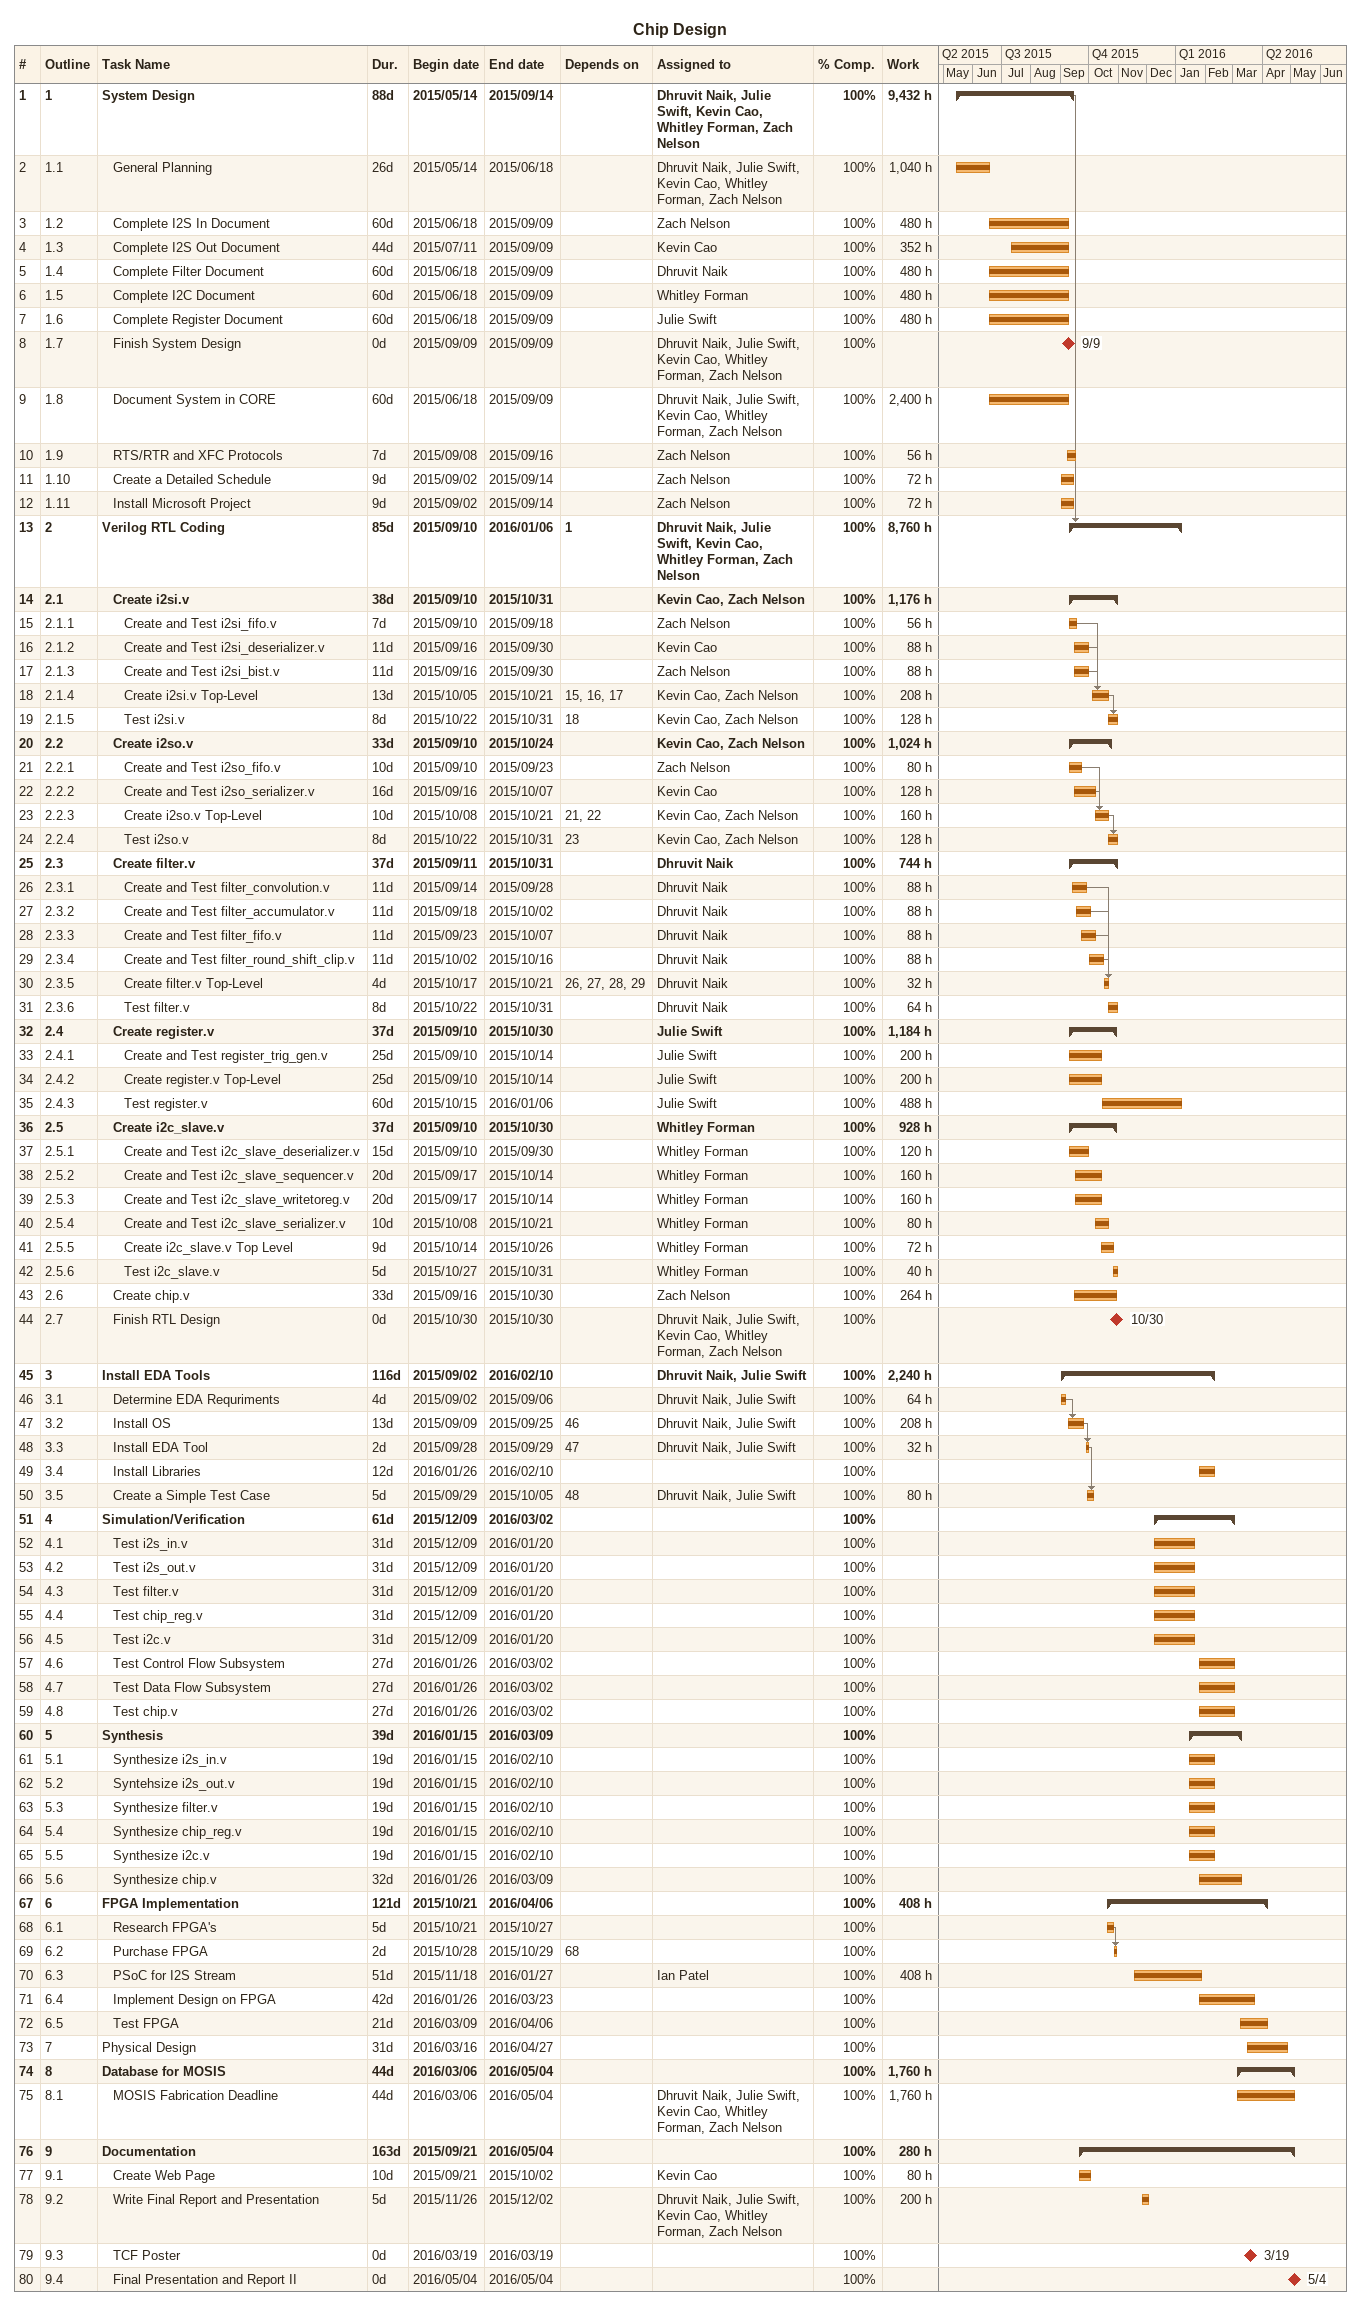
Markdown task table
Chip Design

| ID | WBS | Task | Duration | Start | Finish | Predecessors | Resources | % complete | Work (h) |
|---|---|---|---|---|---|---|---|---|---|
| 1 | 1 | **System Design** | 88d | 2015-05-14 | 2015-09-14 |  | Dhruvit Naik, Julie Swift, Kevin Cao, Whitley Forman, Zach Nelson | 100 | 9432 |
| 2 | 1.1 | General Planning | 26d | 2015-05-14 | 2015-06-18 |  | Dhruvit Naik, Julie Swift, Kevin Cao, Whitley Forman, Zach Nelson | 100 | 1040 |
| 3 | 1.2 | Complete I2S In Document | 60d | 2015-06-18 | 2015-09-09 |  | Zach Nelson | 100 | 480 |
| 4 | 1.3 | Complete I2S Out Document | 44d | 2015-07-11 | 2015-09-09 |  | Kevin Cao | 100 | 352 |
| 5 | 1.4 | Complete Filter Document | 60d | 2015-06-18 | 2015-09-09 |  | Dhruvit Naik | 100 | 480 |
| 6 | 1.5 | Complete I2C Document | 60d | 2015-06-18 | 2015-09-09 |  | Whitley Forman | 100 | 480 |
| 7 | 1.6 | Complete Register Document | 60d | 2015-06-18 | 2015-09-09 |  | Julie Swift | 100 | 480 |
| 8 | 1.7 | Finish System Design | 0d | 2015-09-09 | 2015-09-09 |  | Dhruvit Naik, Julie Swift, Kevin Cao, Whitley Forman, Zach Nelson | 100 |  |
| 9 | 1.8 | Document System in CORE | 60d | 2015-06-18 | 2015-09-09 |  | Dhruvit Naik, Julie Swift, Kevin Cao, Whitley Forman, Zach Nelson | 100 | 2400 |
| 10 | 1.9 | RTS/RTR and XFC Protocols | 7d | 2015-09-08 | 2015-09-16 |  | Zach Nelson | 100 | 56 |
| 11 | 1.10 | Create a Detailed Schedule | 9d | 2015-09-02 | 2015-09-14 |  | Zach Nelson | 100 | 72 |
| 12 | 1.11 | Install Microsoft Project | 9d | 2015-09-02 | 2015-09-14 |  | Zach Nelson | 100 | 72 |
| 13 | 2 | **Verilog RTL Coding** | 85d | 2015-09-10 | 2016-01-06 | 1 | Dhruvit Naik, Julie Swift, Kevin Cao, Whitley Forman, Zach Nelson | 100 | 8760 |
| 14 | 2.1 | **Create i2si.v** | 38d | 2015-09-10 | 2015-10-31 |  | Kevin Cao, Zach Nelson | 100 | 1176 |
| 15 | 2.1.1 | Create and Test i2si_fifo.v | 7d | 2015-09-10 | 2015-09-18 |  | Zach Nelson | 100 | 56 |
| 16 | 2.1.2 | Create and Test i2si_deserializer.v | 11d | 2015-09-16 | 2015-09-30 |  | Kevin Cao | 100 | 88 |
| 17 | 2.1.3 | Create and Test i2si_bist.v | 11d | 2015-09-16 | 2015-09-30 |  | Zach Nelson | 100 | 88 |
| 18 | 2.1.4 | Create i2si.v Top-Level | 13d | 2015-10-05 | 2015-10-21 | 15, 16, 17 | Kevin Cao, Zach Nelson | 100 | 208 |
| 19 | 2.1.5 | Test i2si.v | 8d | 2015-10-22 | 2015-10-31 | 18 | Kevin Cao, Zach Nelson | 100 | 128 |
| 20 | 2.2 | **Create i2so.v** | 33d | 2015-09-10 | 2015-10-24 |  | Kevin Cao, Zach Nelson | 100 | 1024 |
| 21 | 2.2.1 | Create and Test i2so_fifo.v | 10d | 2015-09-10 | 2015-09-23 |  | Zach Nelson | 100 | 80 |
| 22 | 2.2.2 | Create and Test i2so_serializer.v | 16d | 2015-09-16 | 2015-10-07 |  | Kevin Cao | 100 | 128 |
| 23 | 2.2.3 | Create i2so.v Top-Level | 10d | 2015-10-08 | 2015-10-21 | 21, 22 | Kevin Cao, Zach Nelson | 100 | 160 |
| 24 | 2.2.4 | Test i2so.v | 8d | 2015-10-22 | 2015-10-31 | 23 | Kevin Cao, Zach Nelson | 100 | 128 |
| 25 | 2.3 | **Create filter.v** | 37d | 2015-09-11 | 2015-10-31 |  | Dhruvit Naik | 100 | 744 |
| 26 | 2.3.1 | Create and Test filter_convolution.v | 11d | 2015-09-14 | 2015-09-28 |  | Dhruvit Naik | 100 | 88 |
| 27 | 2.3.2 | Create and Test filter_accumulator.v | 11d | 2015-09-18 | 2015-10-02 |  | Dhruvit Naik | 100 | 88 |
| 28 | 2.3.3 | Create and Test filter_fifo.v | 11d | 2015-09-23 | 2015-10-07 |  | Dhruvit Naik | 100 | 88 |
| 29 | 2.3.4 | Create and Test filter_round_shift_clip.v | 11d | 2015-10-02 | 2015-10-16 |  | Dhruvit Naik | 100 | 88 |
| 30 | 2.3.5 | Create filter.v Top-Level | 4d | 2015-10-17 | 2015-10-21 | 26, 27, 28, 29 | Dhruvit Naik | 100 | 32 |
| 31 | 2.3.6 | Test filter.v | 8d | 2015-10-22 | 2015-10-31 |  | Dhruvit Naik | 100 | 64 |
| 32 | 2.4 | **Create register.v** | 37d | 2015-09-10 | 2015-10-30 |  | Julie Swift | 100 | 1184 |
| 33 | 2.4.1 | Create and Test register_trig_gen.v | 25d | 2015-09-10 | 2015-10-14 |  | Julie Swift | 100 | 200 |
| 34 | 2.4.2 | Create register.v Top-Level | 25d | 2015-09-10 | 2015-10-14 |  | Julie Swift | 100 | 200 |
| 35 | 2.4.3 | Test register.v | 60d | 2015-10-15 | 2016-01-06 |  | Julie Swift | 100 | 488 |
| 36 | 2.5 | **Create i2c_slave.v** | 37d | 2015-09-10 | 2015-10-30 |  | Whitley Forman | 100 | 928 |
| 37 | 2.5.1 | Create and Test i2c_slave_deserializer.v | 15d | 2015-09-10 | 2015-09-30 |  | Whitley Forman | 100 | 120 |
| 38 | 2.5.2 | Create and Test i2c_slave_sequencer.v | 20d | 2015-09-17 | 2015-10-14 |  | Whitley Forman | 100 | 160 |
| 39 | 2.5.3 | Create and Test i2c_slave_writetoreg.v | 20d | 2015-09-17 | 2015-10-14 |  | Whitley Forman | 100 | 160 |
| 40 | 2.5.4 | Create and Test i2c_slave_serializer.v | 10d | 2015-10-08 | 2015-10-21 |  | Whitley Forman | 100 | 80 |
| 41 | 2.5.5 | Create i2c_slave.v Top Level | 9d | 2015-10-14 | 2015-10-26 |  | Whitley Forman | 100 | 72 |
| 42 | 2.5.6 | Test i2c_slave.v | 5d | 2015-10-27 | 2015-10-31 |  | Whitley Forman | 100 | 40 |
| 43 | 2.6 | Create chip.v | 33d | 2015-09-16 | 2015-10-30 |  | Zach Nelson | 100 | 264 |
| 44 | 2.7 | Finish RTL Design | 0d | 2015-10-30 | 2015-10-30 |  | Dhruvit Naik, Julie Swift, Kevin Cao, Whitley Forman, Zach Nelson | 100 |  |
| 45 | 3 | **Install EDA Tools** | 116d | 2015-09-02 | 2016-02-10 |  | Dhruvit Naik, Julie Swift | 100 | 2240 |
| 46 | 3.1 | Determine EDA Requriments | 4d | 2015-09-02 | 2015-09-06 |  | Dhruvit Naik, Julie Swift | 100 | 64 |
| 47 | 3.2 | Install OS | 13d | 2015-09-09 | 2015-09-25 | 46 | Dhruvit Naik, Julie Swift | 100 | 208 |
| 48 | 3.3 | Install EDA Tool | 2d | 2015-09-28 | 2015-09-29 | 47 | Dhruvit Naik, Julie Swift | 100 | 32 |
| 49 | 3.4 | Install Libraries | 12d | 2016-01-26 | 2016-02-10 |  |  | 100 |  |
| 50 | 3.5 | Create a Simple Test Case | 5d | 2015-09-29 | 2015-10-05 | 48 | Dhruvit Naik, Julie Swift | 100 | 80 |
| 51 | 4 | **Simulation/Verification** | 61d | 2015-12-09 | 2016-03-02 |  |  | 100 |  |
| 52 | 4.1 | Test i2s_in.v | 31d | 2015-12-09 | 2016-01-20 |  |  | 100 |  |
| 53 | 4.2 | Test i2s_out.v | 31d | 2015-12-09 | 2016-01-20 |  |  | 100 |  |
| 54 | 4.3 | Test filter.v | 31d | 2015-12-09 | 2016-01-20 |  |  | 100 |  |
| 55 | 4.4 | Test chip_reg.v | 31d | 2015-12-09 | 2016-01-20 |  |  | 100 |  |
| 56 | 4.5 | Test i2c.v | 31d | 2015-12-09 | 2016-01-20 |  |  | 100 |  |
| 57 | 4.6 | Test Control Flow Subsystem | 27d | 2016-01-26 | 2016-03-02 |  |  | 100 |  |
| 58 | 4.7 | Test Data Flow Subsystem | 27d | 2016-01-26 | 2016-03-02 |  |  | 100 |  |
| 59 | 4.8 | Test chip.v | 27d | 2016-01-26 | 2016-03-02 |  |  | 100 |  |
| 60 | 5 | **Synthesis** | 39d | 2016-01-15 | 2016-03-09 |  |  | 100 |  |
| 61 | 5.1 | Synthesize i2s_in.v | 19d | 2016-01-15 | 2016-02-10 |  |  | 100 |  |
| 62 | 5.2 | Syntehsize i2s_out.v | 19d | 2016-01-15 | 2016-02-10 |  |  | 100 |  |
| 63 | 5.3 | Synthesize filter.v | 19d | 2016-01-15 | 2016-02-10 |  |  | 100 |  |
| 64 | 5.4 | Synthesize chip_reg.v | 19d | 2016-01-15 | 2016-02-10 |  |  | 100 |  |
| 65 | 5.5 | Synthesize i2c.v | 19d | 2016-01-15 | 2016-02-10 |  |  | 100 |  |
| 66 | 5.6 | Synthesize chip.v | 32d | 2016-01-26 | 2016-03-09 |  |  | 100 |  |
| 67 | 6 | **FPGA Implementation** | 121d | 2015-10-21 | 2016-04-06 |  |  | 100 | 408 |
| 68 | 6.1 | Research FPGA's | 5d | 2015-10-21 | 2015-10-27 |  |  | 100 |  |
| 69 | 6.2 | Purchase FPGA | 2d | 2015-10-28 | 2015-10-29 | 68 |  | 100 |  |
| 70 | 6.3 | PSoC for I2S Stream | 51d | 2015-11-18 | 2016-01-27 |  | Ian Patel | 100 | 408 |
| 71 | 6.4 | Implement Design on FPGA | 42d | 2016-01-26 | 2016-03-23 |  |  | 100 |  |
| 72 | 6.5 | Test FPGA | 21d | 2016-03-09 | 2016-04-06 |  |  | 100 |  |
| 73 | 7 | Physical Design | 31d | 2016-03-16 | 2016-04-27 |  |  | 100 |  |
| 74 | 8 | **Database for MOSIS** | 44d | 2016-03-06 | 2016-05-04 |  |  | 100 | 1760 |
| 75 | 8.1 | MOSIS Fabrication Deadline | 44d | 2016-03-06 | 2016-05-04 |  | Dhruvit Naik, Julie Swift, Kevin Cao, Whitley Forman, Zach Nelson | 100 | 1760 |
| 76 | 9 | **Documentation** | 163d | 2015-09-21 | 2016-05-04 |  |  | 100 | 280 |
| 77 | 9.1 | Create Web Page | 10d | 2015-09-21 | 2015-10-02 |  | Kevin Cao | 100 | 80 |
| 78 | 9.2 | Write Final Report and Presentation | 5d | 2015-11-26 | 2015-12-02 |  | Dhruvit Naik, Julie Swift, Kevin Cao, Whitley Forman, Zach Nelson | 100 | 200 |
| 79 | 9.3 | TCF Poster | 0d | 2016-03-19 | 2016-03-19 |  |  | 100 |  |
| 80 | 9.4 | Final Presentation and Report II | 0d | 2016-05-04 | 2016-05-04 |  |  | 100 |  |
